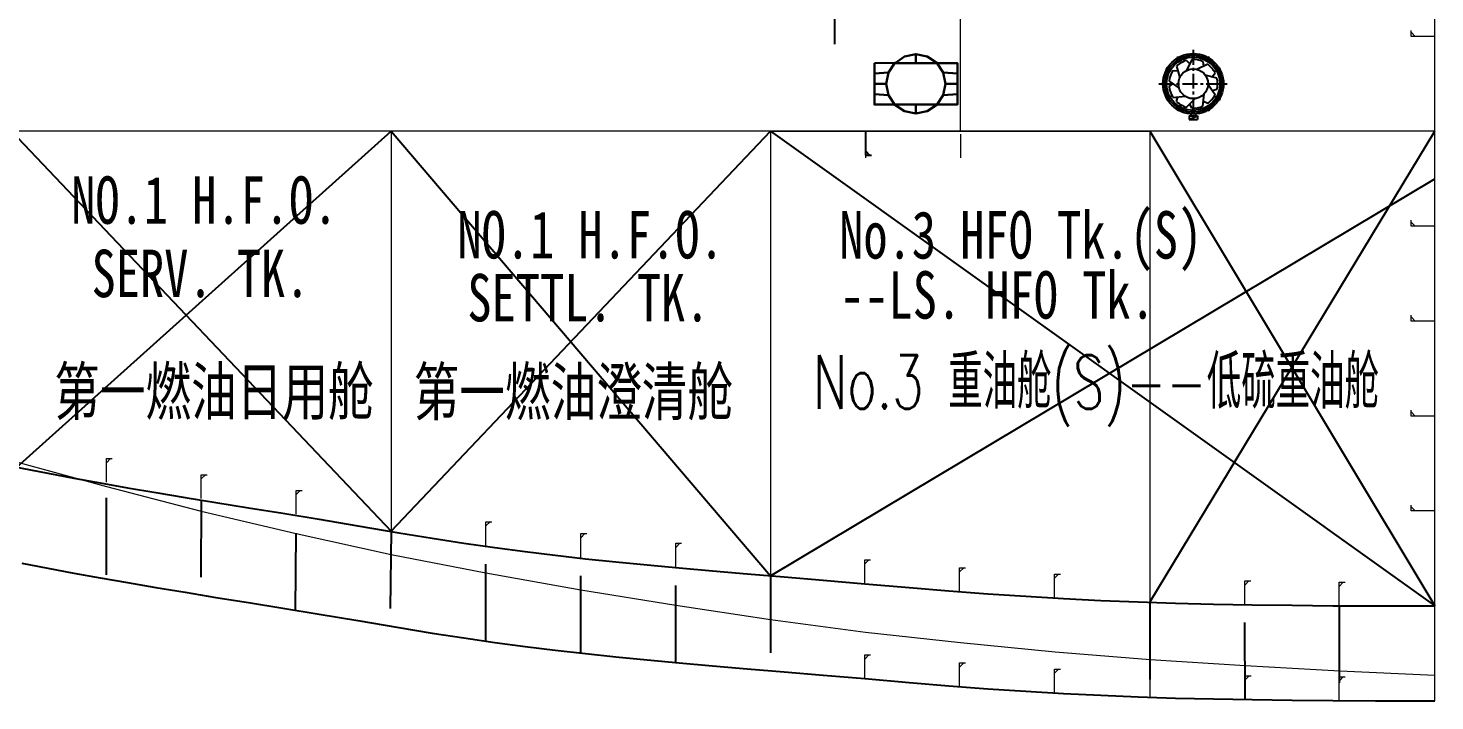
# Model space of a CAD drawing. Header units: millimetres. Extents: x -1838618 to -1600818, y -1770412 to -1553248.
# Drawn here: x -1778458 to -1766599, y -1699946 to -1694277 of the extents above; entities that cross this region are included whole.
import ezdxf
from ezdxf.enums import TextEntityAlignment as Align

# ---------------------------------------------------------------- set-up
doc = ezdxf.new("R2010")
doc.units = ezdxf.units.MM
doc.header["$LTSCALE"] = 100
for name, pattern in [('ACAD_ISO04W100', [30, 24, -3, 0, -3]), ('CENTER', [2, 1.25, -0.25, 0.25, -0.25]), ('CENTER1', [2, 1.25, -0.25, 0.25, -0.25]), ('CENTER2', [28.575, 19.05, -3.175, 3.175, -3.175]), ('DASHED', [0.75, 0.5, -0.25])]:
    doc.linetypes.add(name, pattern=pattern)
doc.layers.add('1', color=1, linetype='CENTER', lineweight=15)
doc.layers.add('Vent', color=181, linetype='Continuous', lineweight=30)
for name, color, linetype in [('11', 7, 'Continuous'), ('401texte', 4, 'Continuous'), ('402textc', 6, 'Continuous'), ('412equipment', 6, 'Continuous')]:
    doc.layers.add(name, color=color, linetype=linetype)
doc.styles.add('HZ', font='romans.shx', dxfattribs={"width": 0.8, "height": 4, "bigfont": 'hzdx.shx'})
doc.styles.add('ROMANT', font='', dxfattribs={"width": 0.8})
doc.styles.get('ROMANT').set_extended_font_data('SimSun')

# ---------------------------------------------------------------- blocks, each defined once
blk = doc.blocks.new('ENGINEER')
at = {"color": 9, "linetype": 'CENTER1'}
for p, q in [((-2144, 586), (-2169, 629)), ((-2037, 685), (-2037, 115)), ((-1929, 586), (-1904, 629)), ((-2223, 507), (-2266, 532)), ((-1851, 507), (-1807, 532)), ((-2327, 400), (-1747, 400)), ((-2223, 292), (-2266, 267)), ((-1851, 292), (-1807, 267)), ((-2144, 213), (-2169, 170)), ((-1929, 213), (-1904, 170))]:
    blk.add_line(p, q, dxfattribs=at)
at = {"color": 9}
for p, q in [((-2095, 596), (-2066, 568)), ((-2049, 604), (-2093, 511)), ((-2208, 513), (-2168, 509)), ((-2178, 548), (-2151, 449)), ((-1915, 565), (-2008, 521)), ((-1955, 588), (-1951, 548)), ((-1853, 491), (-1876, 458)), ((-2240, 423), (-2157, 364)), ((-2240, 377), (-2208, 400)), ((-1837, 448), (-1936, 474)), ((-1853, 308), (-1912, 392)), ((-2208, 286), (-2106, 295)), ((-2178, 251), (-2168, 290)), ((-2095, 203), (-2022, 275)), ((-1955, 212), (-1946, 314)), ((-1915, 235), (-1951, 252)), ((-1837, 352), (-1876, 341)), ((-2049, 195), (-2066, 231))]:
    blk.add_line(p, q, dxfattribs=at)
at = {"color": 9, "ltscale": 0.1}
for p, q in [((-2072, 130), (-2002, 130)), ((-2072, 130), (-2072, 100)), ((-2072, 100), (-2002, 130)), ((-2057, 145), (-2057, 130)), ((-2017, 145), (-2017, 130)), ((-2002, 130), (-2002, 100)), ((-2072, 100), (-2002, 100))]:
    blk.add_line(p, q, dxfattribs=at)
for centre, radius in [((-2037, 400), 255), ((-2037, 400), 240), ((-2037, 400), 225), ((-2157, 607), 9), ((-2037, 640), 9), ((-1917, 607), 9), ((-2245, 520), 9), ((-2037, 400), 125), ((-1829, 520), 9), ((-2277, 400), 9), ((-1797, 400), 9), ((-2245, 280), 9), ((-1829, 280), 9), ((-2157, 192), 9), ((-2037, 160), 9), ((-1917, 192), 9)]:
    blk.add_circle(centre, radius, dxfattribs=at)
for start, end in [(106.441, 133.559), (66.441, 93.559), (146.441, 173.559), (26.441, 53.559), (186.441, 213.559), (346.441, 13.559), (226.441, 253.559), (306.441, 333.559), (266.441, 293.559)]:
    blk.add_arc((-2037, 400), 205, start, end, dxfattribs=at)
at = {"layer": '412equipment', "color": 9, "linetype": 'CENTER2', "lineweight": -3}
blk.add_line((-5062, 5006), (-5062, 735), dxfattribs=at)
blk = doc.blocks.new('LOW PLATFOR')
at = {"color": 6, "linetype": 'Continuous', "lineweight": 20}
for p, q in [((-800, -14400, 590), (-800, 14400, 590)), ((-4800, -9600, 590), (-4800, -4800, 590)), ((-1000, -8800, 590), (-1000, -8750, 590)), ((-965, -8800, 590), (-1000, -8765, 590)), ((-800, -8800, 590), (-1000, -8800, 590)), ((-800, -9600, 590), (-19200, -9600, 590)), ((-9600, -9600, 590), (-9600, -12971, 590)), ((-6400, -9600, 590), (-6400, -13346, 590)), ((-3202, -9600, 590), (-3202, -14369, 590)), ((-1000, -10400, 590), (-1000, -10350, 590)), ((-965, -10400, 590), (-1000, -10365, 590)), ((-800, -10400, 590), (-1000, -10400, 590)), ((-1000, -11200, 590), (-1000, -11150, 590)), ((-965, -11200, 590), (-1000, -11165, 590)), ((-800, -11200, 590), (-1000, -11200, 590)), ((-1000, -12000, 590), (-1000, -11950, 590)), ((-965, -12000, 590), (-1000, -11965, 590)), ((-800, -12000, 590), (-1000, -12000, 590)), ((-12000, -12558, 590), (-12000, -12358, 590)), ((-12000, -12358, 590), (-11950, -12358, 590)), ((-12000, -12393, 590), (-11965, -12358, 590)), ((-11200, -12695, 590), (-11200, -12495, 590)), ((-11200, -12495, 590), (-11150, -12495, 590)), ((-11200, -12530, 590), (-11165, -12495, 590)), ((-10400, -12827, 590), (-10400, -12627, 590)), ((-10400, -12627, 590), (-10350, -12627, 590)), ((-10400, -12662, 590), (-10365, -12627, 590)), ((-1000, -12800, 590), (-1000, -12750, 590)), ((-965, -12800, 590), (-1000, -12765, 590)), ((-800, -12800, 590), (-1000, -12800, 590)), ((-8800, -13090, 590), (-8800, -12890, 590)), ((-8800, -12890, 590), (-8750, -12890, 590)), ((-8800, -12925, 590), (-8765, -12890, 590)), ((-8000, -13191, 590), (-8000, -12991, 590)), ((-8000, -12991, 590), (-7950, -12991, 590)), ((-8000, -13026, 590), (-7965, -12991, 590)), ((-7200, -13272, 590), (-7200, -13072, 590)), ((-7200, -13072, 590), (-7150, -13072, 590)), ((-7200, -13107, 590), (-7165, -13072, 590)), ((-5607, -13411, 590), (-5607, -13211, 590)), ((-5607, -13211, 590), (-5557, -13211, 590)), ((-5607, -13246, 590), (-5572, -13211, 590)), ((-4807, -13478, 590), (-4807, -13278, 590)), ((-4807, -13278, 590), (-4757, -13278, 590)), ((-4807, -13313, 590), (-4772, -13278, 590)), ((-4007, -13532, 590), (-4007, -13332, 590)), ((-4007, -13332, 590), (-3957, -13332, 590)), ((-4007, -13367, 590), (-3972, -13332, 590)), ((-2402, -13589, 590), (-2402, -13389, 590)), ((-2402, -13389, 590), (-2352, -13389, 590)), ((-2402, -13424, 590), (-2367, -13389, 590)), ((-1607, -13601, 590), (-1607, -13401, 590)), ((-1607, -13401, 590), (-1557, -13401, 590)), ((-1607, -13436, 590), (-1572, -13401, 590)), ((-5607, -14213, 590), (-5607, -14013, 590)), ((-5607, -14013, 590), (-5557, -14013, 590)), ((-5607, -14048, 590), (-5572, -14013, 590)), ((-4807, -14280, 590), (-4807, -14080, 590)), ((-4807, -14080, 590), (-4757, -14080, 590)), ((-4807, -14115, 590), (-4772, -14080, 590)), ((-4007, -14333, 590), (-4007, -14133, 590)), ((-4007, -14133, 590), (-3957, -14133, 590)), ((-4007, -14168, 590), (-3972, -14133, 590)), ((-2400, -14389, 590), (-2400, -14189, 590)), ((-2400, -14189, 590), (-2350, -14189, 590)), ((-2400, -14224, 590), (-2365, -14189, 590)), ((-1607, -14398, 590), (-1607, -14198, 590)), ((-1607, -14198, 590), (-1557, -14198, 590)), ((-1607, -14233, 590), (-1572, -14198, 590))]:
    blk.add_line(p, q, dxfattribs=at)
at = {"color": 9, "linetype": 'ACAD_ISO04W100', "ltscale": 50}
for p, q in [((-12800, -9600, 590), (-9600, -12971, 590)), ((-12756, -12430, 590), (-9600, -9600, 590)), ((-9600, -9600, 590), (-6400, -13346, 590)), ((-9600, -12971, 590), (-6400, -9600, 590)), ((-6400, -9600, 590), (-800, -13600, 590)), ((-3202, -13569, 590), (-800, -9600, 590)), ((-3202, -9600, 590), (-800, -13600, 590)), ((-6400, -13346, 590), (-800, -10000, 590))]:
    blk.add_line(p, q, dxfattribs=at)
at = {"color": 3}
for p, q in [((-5600, -9600, 590), (-5600, -9800, 590)), ((-5600, -9765, 590), (-5565, -9800, 590)), ((-5600, -9800, 590), (-5550, -9800, 590))]:
    blk.add_line(p, q, dxfattribs=at)
at = {"color": 5, "linetype": 'DASHED', "ltscale": 13}
for p, q in [((-12000, -13339, 590), (-12000, -12525, 590)), ((-11200, -12707, 590), (-11205, -13506, 590)), ((-10406, -13637, 590), (-10400, -12838, 590)), ((-9600, -12971, 590), (-9608, -13770, 590)), ((-8800, -13897, 590), (-8800, -13097, 590)), ((-8000, -13997, 590), (-8000, -13197, 590)), ((-7200, -14077, 590), (-7200, -13277, 590)), ((-6400, -13346, 590), (-6400, -14146, 590)), ((-3203, -13569, 590), (-3203, -14369, 590)), ((-2400, -14389, 590), (-2402, -13589, 590)), ((-1607, -13598, 590), (-1607, -14398, 590))]:
    blk.add_line(p, q, dxfattribs=at)
at = {"color": 1, "linetype": 'ACAD_ISO04W100', "ltscale": 100}
for p, q in [((-12712, -13239, 590), (-12494, -13282, 590)), ((-12494, -13282, 590), (-12275, -13323, 590)), ((-12275, -13323, 590), (-12051, -13364, 590)), ((-12051, -13364, 590), (-11821, -13404, 590)), ((-11821, -13404, 590), (-11583, -13444, 590)), ((-11583, -13444, 590), (-11335, -13485, 590)), ((-11335, -13485, 590), (-11076, -13528, 590)), ((-11076, -13528, 590), (-10802, -13572, 590)), ((-10802, -13572, 590), (-10513, -13619, 590)), ((-10513, -13619, 590), (-10207, -13670, 590)), ((-10207, -13670, 590), (-9881, -13724, 590)), ((-9881, -13724, 590), (-9533, -13783, 590)), ((-9533, -13783, 590), (-9254, -13829, 590)), ((-9254, -13829, 590), (-8985, -13870, 590)), ((-8985, -13870, 590), (-8724, -13908, 590)), ((-8724, -13908, 590), (-8468, -13942, 590)), ((-8468, -13942, 590), (-8215, -13973, 590)), ((-8215, -13973, 590), (-7961, -14002, 590)), ((-7961, -14002, 590), (-7705, -14029, 590)), ((-7705, -14029, 590), (-7442, -14055, 590)), ((-7442, -14055, 590), (-7172, -14080, 590)), ((-7172, -14080, 590), (-6891, -14104, 590)), ((-6891, -14104, 590), (-6597, -14130, 590)), ((-6597, -14130, 590), (-6287, -14156, 590)), ((-6287, -14156, 590), (-5958, -14183, 590)), ((-5958, -14183, 590), (-5607, -14213, 590)), ((-5607, -14213, 590), (-5233, -14245, 590)), ((-5233, -14245, 590), (-4897, -14273, 590)), ((-4897, -14273, 590), (-4569, -14298, 590)), ((-4569, -14298, 590), (-4248, -14319, 590)), ((-4248, -14319, 590), (-3931, -14337, 590)), ((-3931, -14337, 590), (-3616, -14353, 590)), ((-3616, -14353, 590), (-3302, -14365, 590)), ((-3302, -14365, 590), (-2986, -14376, 590)), ((-2986, -14376, 590), (-2665, -14384, 590)), ((-2665, -14384, 590), (-2339, -14390, 590)), ((-2339, -14390, 590), (-2004, -14395, 590)), ((-2004, -14395, 590), (-1659, -14398, 590)), ((-1659, -14398, 590), (-1301, -14400, 590)), ((-1301, -14400, 590), (-929, -14400, 590)), ((-929, -14400, 590), (-800, -14400, 590))]:
    blk.add_line(p, q, dxfattribs=at)
at = {"color": 6, "linetype": 'Continuous', "lineweight": 20, "elevation": 590}
blk.add_lwpolyline([(-12800, -12375), (-12000, -12593), (-11200, -12801), (-10400, -12990), (-9600, -13166), (-8800, -13321), (-8000, -13464), (-7200, -13593), (-6400, -13714), (-5600, -13820), (-4800, -13908), (-4000, -13988), (-3200, -14052), (-2400, -14102), (-1600, -14146), (-800, -14183)], dxfattribs=at)
at = {"color": 1, "linetype": 'ACAD_ISO04W100', "ltscale": 100, "flags": 128}
blk.add_lwpolyline([(-12800, -12421), (-12712, -12439), (-12494, -12482), (-12275, -12523), (-12051, -12564), (-11821, -12604), (-11583, -12644), (-11335, -12685), (-11076, -12728), (-10802, -12772), (-10513, -12819), (-10207, -12870), (-9881, -12924), (-9533, -12983), (-9254, -13029), (-8985, -13070), (-8724, -13108), (-8468, -13142), (-8215, -13173), (-7961, -13202), (-7705, -13229), (-7442, -13255), (-7172, -13280), (-6891, -13304), (-6597, -13330), (-6287, -13356), (-5958, -13383), (-5607, -13413), (-5233, -13445), (-4897, -13473), (-4569, -13498), (-4248, -13519), (-3931, -13537), (-3616, -13553), (-3302, -13565), (-2986, -13576), (-2665, -13584), (-2339, -13590), (-2004, -13595), (-1659, -13598), (-1301, -13600), (-929, -13600), (-800, -13600)], dxfattribs=at)
at = {"layer": '1', "color": 9, "linetype": 'DASHED', "ltscale": 13}
for p, q in [((-5600, -9625, 590), (-5600, -9825, 590)), ((-4800, -9625, 590), (-4800, -9825, 590))]:
    blk.add_line(p, q, dxfattribs=at)
at = {"layer": '11', "color": 3, "linetype": 'Continuous', "lineweight": 20}
blk.add_line((-6400, -9600, 590), (-3200, -9600, 590), dxfattribs=at)
at = {"layer": '412equipment', "color": 7}
blk.add_blockref('ENGINEER', (-800, -9600, 590), dxfattribs=at)
at = {"layer": '401texte', "style": 'ROMANT', "width": 0.75}
for s, p in [('NO.1 H.F.O.', (-11174, -10380, 590)), ('NO.1 H.F.O.', (-7918, -10672, 590)), ('SERV. TK.', (-11206, -10998, 590)), (' SETTL. TK.', (-8038, -11202, 590))]:
    blk.add_text(s, height=400, dxfattribs=at).set_placement(p, align=Align.CENTER)
for s, p in [('No.3 HFO Tk.(S)', (-5822, -10673, 590)), ('--LS. HFO Tk.', (-5814, -11179, 590))]:
    blk.add_text(s, height=400, dxfattribs=at).set_placement(p)
at = {"layer": '402textc', "color": 2, "style": 'HZ', "width": 0.679}
blk.add_text('No.3 重油舱(S)--低硫重油舱', height=450, dxfattribs=at).set_placement((-6042, -11938, 590))
at = {"layer": '402textc', "color": 2, "style": 'HZ', "width": 0.9}
for s, p in [('第一燃油日用舱', (-11093, -12033, 590)), ('第一燃油澄清舱', (-8063, -12036, 590))]:
    blk.add_text(s, height=450, dxfattribs=at).set_placement(p, align=Align.CENTER)
at = {"layer": 'Vent', "color": 9}
mesh = blk.add_polymesh((2, 16), dxfattribs=dict(at, m_close=True, n_close=True))
for k, corner in enumerate([(-5525, -9025, 13090), (-5525, -9112, 13090), (-5525, -9200, 13090), (-5525, -9287, 13090), (-5525, -9375, 13090), (-5350, -9375, 13090), (-5175, -9375, 13090), (-5000, -9375, 13090), (-4825, -9375, 13090), (-4825, -9287, 13090), (-4825, -9200, 13090), (-4825, -9112, 13090), (-4825, -9025, 13090), (-5000, -9025, 13090), (-5175, -9025, 13090), (-5350, -9025, 13090), (-5352, -9023, 12740), (-5406, -9104, 12740), (-5425, -9200, 12740), (-5406, -9296, 12740), (-5352, -9377, 12740), (-5271, -9431, 12740), (-5175, -9450, 12740), (-5079, -9431, 12740), (-4998, -9377, 12740), (-4944, -9296, 12740), (-4925, -9200, 12740), (-4944, -9104, 12740), (-4998, -9023, 12740), (-5079, -8969, 12740), (-5175, -8950, 12740), (-5271, -8969, 12740)]):
    mesh.set_mesh_vertex(divmod(k, 16), corner)

msp = doc.modelspace()

# ---------------------------------------------------------------- block references
at = {"layer": '412equipment', "color": 7}
msp.add_blockref('LOW PLATFOR', (-1765798.6, -1685545.7), dxfattribs=at)

doc.saveas('drawing.dxf')
